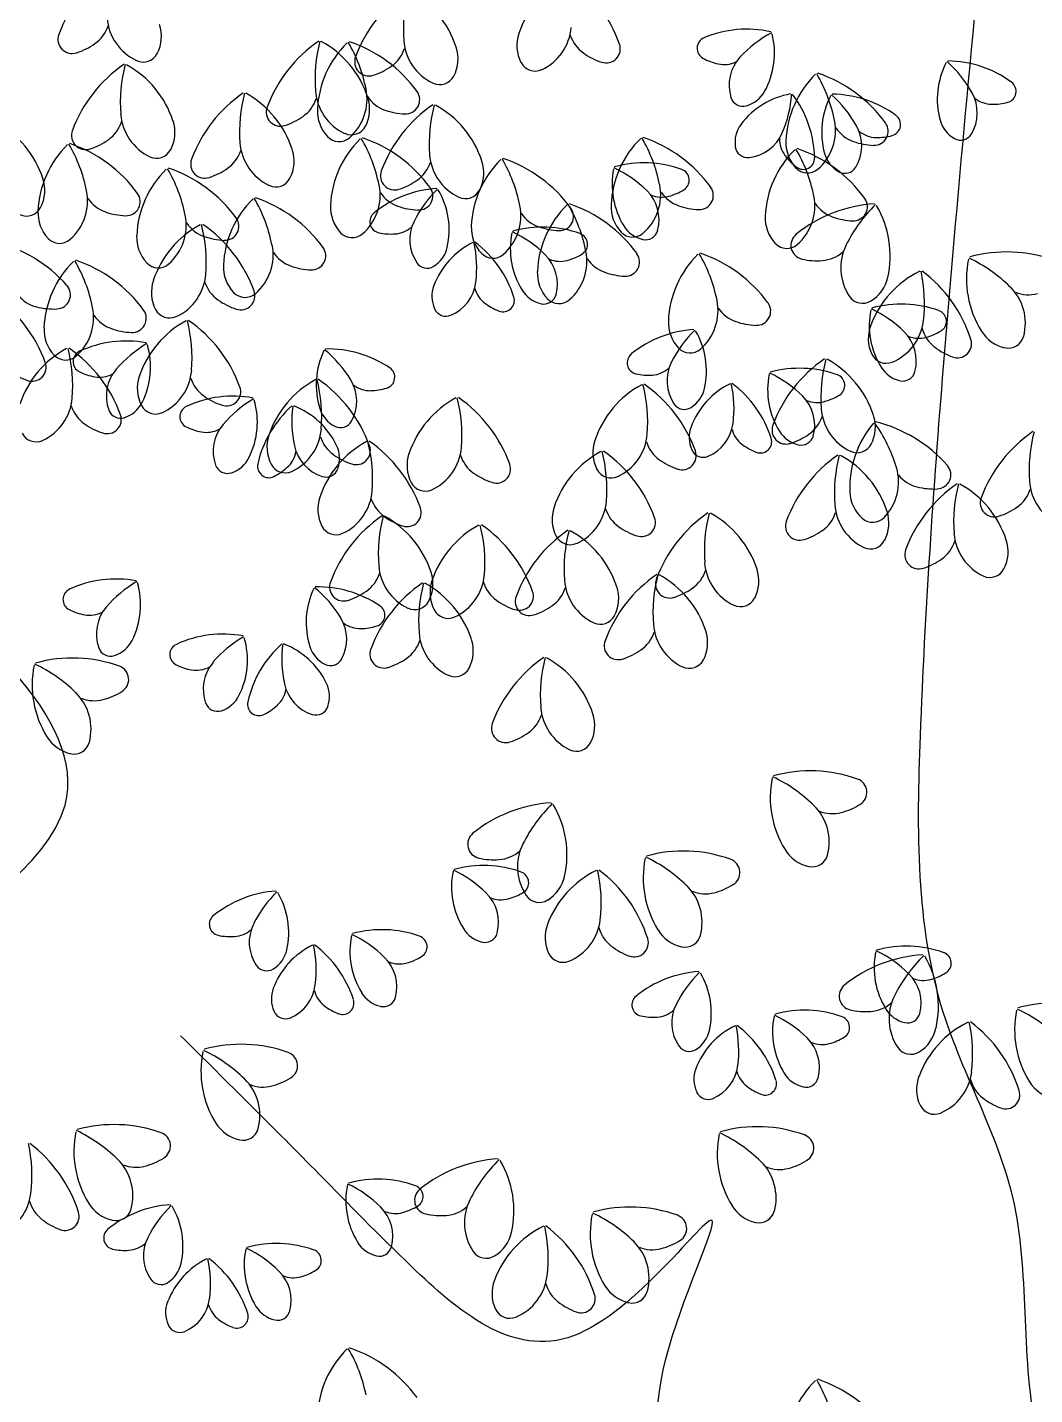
# Model space of a CAD drawing. Header units: millimetres. Extents: x 87938 to 265635, y 330093 to 434310.
# Drawn here: x 132387 to 133239, y 384929 to 386085 of the extents above; entities that cross this region are included whole.
import ezdxf

# ---------------------------------------------------------------- set-up
doc = ezdxf.new("R2010")
doc.units = ezdxf.units.MM

# ---------------------------------------------------------------- blocks, each defined once
blk = doc.blocks.new('A$C375B4AEE')
for centre, radius, start, end in [((4052.8, 4515), 117.2, 124.4099, 159.6857), ((4411.1, 4530), 83.7, 118.3446, 161.4923), ((4306.6, 4507.7), 117.2, 19.925, 55.2007), ((4303.5, 4496), 117.2, 124.4099, 159.6857), ((4360.9, 4560.1), 126.8, 165.1974, 184.3302), ((4199.2, 4519), 83.7, 18.1183, 61.2661), ((4027, 4572.9), 43.4, 184.3302, 244.7087), ((3954, 4551.6), 11.9, 159.6854, 288.6153), ((3956.3, 4572.2), 29.6, 305.0674, 341.9073), ((3997.8, 4554.2), 31.8, 332.7028, 18.1184), ((4361.8, 4546.4), 31.8, 161.4923, 206.9078), ((4332.7, 4565.3), 43.4, 294.902, 355.2806), ((4403.4, 4564.2), 29.6, 197.7035, 234.543), ((4524.3, 4466.4), 93.8, 77.3926, 112.6683), ((4593.2, 4467.7), 101.5, 118.18, 137.3128), ((4480.9, 4539.9), 66.9, 331.1009, 14.2488), ((3939.5, 4596.2), 58.9, 288.1803, 305.0675), ((4228.8, 4453.5), 117.2, 124.4099, 159.6857), ((4286.2, 4517.6), 126.8, 165.1974, 184.3302), ((4245.1, 4488.9), 83.7, 134.4245, 177.5723), ((4124.5, 4476.5), 83.7, 18.1183, 61.2661), ((4078.2, 4484.8), 126.8, 11.3604, 30.4932), ((4150.9, 4438.6), 117.2, 36.0049, 71.2807), ((4207, 4553.2), 29.6, 305.0674, 341.9073), ((4277.7, 4553.8), 43.4, 184.3302, 244.7086), ((4248.5, 4535.1), 31.8, 332.7028, 18.1184), ((4405.6, 4543.6), 11.9, 250.9956, 19.9253), ((4491.9, 4544.1), 9.54, 112.6683, 241.5979), ((4014.2, 4545.7), 13.3, 244.7085, 332.7027), ((4204.8, 4532.6), 11.9, 159.6855, 288.6153), ((4345.4, 4538.1), 13.3, 206.908, 294.902), ((4420.4, 4588.1), 58.9, 234.5431, 251.4304), ((4510, 4576.9), 47.1, 241.163, 258.0502), ((4505.2, 4554), 23.7, 258.0502, 294.8898), ((4544.1, 4513), 34.7, 137.3129, 197.6912), ((4752.3, 4501), 66.9, 152.3232, 195.4709), ((4626.3, 4456.9), 101.5, 29.2591, 48.3919), ((4692.9, 4439.6), 93.8, 53.9036, 89.1793), ((4064.2, 4433.8), 117.2, 124.4099, 159.6857), ((4121.6, 4497.9), 126.8, 165.1974, 184.3302), ((3959.8, 4456.7), 83.7, 18.1183, 61.2661), ((4190.2, 4577.2), 58.9, 288.1803, 305.0675), ((4264.9, 4526.7), 13.3, 244.7086, 332.7027), ((4641.1, 4462.3), 83.7, 134.4245, 177.5723), ((4474.2, 4458.2), 126.8, 11.3604, 30.4932), ((4546.9, 4412), 117.2, 36.0049, 71.2807), ((4160, 4501.2), 43.4, 310.982, 11.3604), ((4742.5, 4507.6), 9.54, 284.9741, 53.9032), ((4165, 4409.6), 117.2, 124.4099, 159.6857), ((4222.4, 4473.7), 126.8, 165.1974, 184.3302), ((4060.6, 4432.6), 83.7, 18.1183, 61.2661), ((4132.3, 4510.7), 29.6, 305.0674, 341.9073), ((4203, 4511.3), 43.4, 184.3302, 244.7086), ((4173.8, 4492.6), 31.8, 332.7028, 18.1184), ((4228.3, 4519.7), 29.6, 213.7834, 250.6231), ((4236, 4500.5), 11.9, 267.0753, 36.0051), ((4521.2, 4505.7), 10.7, 197.6911, 285.6853), ((4572.9, 4439.5), 66.9, 99.8843, 143.0322), ((4517.2, 4519.9), 25.4, 285.6855, 331.101), ((4461.1, 4512.4), 101.5, 336.8202, 355.953), ((4488, 4449), 93.8, 1.4647, 36.7405), ((4654.6, 4473), 66.9, 152.3232, 195.4709), ((4528.6, 4428.8), 101.5, 29.2591, 48.3919), ((4595.2, 4411.5), 93.8, 53.9036, 89.1793), ((4684.5, 4489.5), 34.7, 328.8807, 29.2591), ((4731.9, 4520.4), 23.7, 231.6821, 268.5218), ((4732.5, 4543.8), 47.1, 268.5218, 285.409), ((4038.4, 4491.6), 43.4, 184.3302, 244.7087), ((4130.1, 4490.1), 11.9, 159.6855, 288.6153), ((4115.5, 4534.7), 58.9, 288.1803, 305.0675), ((4193.2, 4491.1), 31.8, 177.5723, 222.9878), ((4325.3, 4399.6), 117.2, 124.4099, 159.6857), ((4238, 4547.4), 58.9, 250.6231, 267.5103), ((4382.7, 4463.7), 126.8, 165.1974, 184.3302), ((4221, 4422.6), 83.7, 18.1183, 61.2661), ((4644.9, 4479.6), 9.54, 284.9741, 53.9032), ((3849.9, 4407.8), 83.7, 18.1183, 61.2661), ((3965.4, 4470.3), 11.9, 159.6854, 288.6153), ((3967.7, 4491), 29.6, 305.0674, 341.9073), ((4009.2, 4472.9), 31.8, 332.7028, 18.1184), ((4190.2, 4484.2), 13.3, 244.7086, 332.7027), ((4539.8, 4464.4), 25.4, 143.0322, 188.4475), ((4556, 4474.6), 43.4, 310.9819, 11.3604), ((4624.3, 4493.2), 29.6, 213.7834, 250.6231), ((4586.8, 4461.4), 34.7, 328.8807, 29.2591), ((4632, 4473.9), 11.9, 267.0755, 36.0051), ((4712.3, 4490), 25.4, 195.4709, 240.8865), ((3842, 4398.7), 126.8, 11.3604, 30.4932), ((3914.6, 4352.5), 117.2, 36.0049, 71.2807), ((3950.9, 4514.9), 58.9, 288.1803, 305.0675), ((4139.2, 4467.4), 43.4, 184.3302, 244.7086), ((4179.7, 4478.5), 13.3, 222.9877, 310.9819), ((4256.1, 4407.6), 83.7, 134.4245, 177.5723), ((4089.2, 4403.5), 126.8, 11.3604, 30.4932), ((4161.9, 4357.3), 117.2, 36.0049, 71.2807), ((4493.3, 4408.1), 83.7, 134.4245, 177.5723), ((4326.4, 4403.9), 126.8, 11.3604, 30.4932), ((4399.1, 4357.7), 117.2, 36.0049, 71.2807), ((4522.5, 4486.2), 34.7, 276.4418, 336.8203), ((4575.8, 4467.4), 23.7, 179.2434, 216.083), ((4589.2, 4464.5), 31.8, 177.5723, 222.9878), ((4634, 4520.8), 58.9, 250.6231, 267.5103), ((4634.2, 4492.3), 23.7, 231.6821, 268.5218), ((4634.8, 4515.7), 47.1, 268.5218, 285.409), ((4705.1, 4477.1), 10.7, 240.8864, 328.8807), ((4008.8, 4402.8), 83.7, 134.4245, 177.5723), ((4025.5, 4464.4), 13.3, 244.7085, 332.7027), ((4068.5, 4466.8), 29.6, 305.0674, 341.9073), ((4110, 4448.7), 31.8, 332.7028, 18.1184), ((4299.5, 4457.4), 43.4, 184.3302, 244.7086), ((4525.2, 4462.3), 10.7, 188.4475, 276.4419), ((4623.6, 4398.5), 83.7, 134.4245, 177.5723), ((4594.8, 4481.2), 47.1, 216.0828, 232.9701), ((4456.7, 4394.4), 126.8, 11.3604, 30.4932), ((4572.2, 4451.2), 9.54, 232.5351, 1.4645), ((4529.4, 4348.2), 117.2, 36.0049, 71.2807), ((4614.6, 4461.9), 25.4, 195.4709, 240.8865), ((4092.3, 4382.1), 83.7, 134.4245, 177.5723), ((3925.4, 4377.9), 126.8, 11.3604, 30.4932), ((3998, 4331.7), 117.2, 36.0049, 71.2807), ((4066.2, 4446.1), 11.9, 159.6855, 288.6153), ((4051.7, 4490.8), 58.9, 288.1803, 305.0675), ((4226.6, 4436.2), 11.9, 159.6855, 288.6153), ((4228.8, 4456.8), 29.6, 305.0674, 341.9073), ((4375.1, 4390.2), 83.7, 134.4245, 177.5723), ((4270.3, 4438.7), 31.8, 332.7028, 18.1184), ((4208.3, 4386.1), 126.8, 11.3604, 30.4932), ((4280.9, 4339.9), 117.2, 36.0049, 71.2807), ((4477.4, 4429), 66.9, 168.5702, 211.718), ((4368.7, 4351.3), 101.5, 45.5061, 64.6389), ((4437.6, 4353.4), 93.8, 70.1507, 105.4264), ((4466.2, 4432.6), 9.54, 301.2212, 70.151), ((4575.7, 4452), 13.3, 222.9877, 310.982), ((4607.4, 4449), 10.7, 240.8864, 328.8807), ((3899.2, 4424), 31.8, 332.7028, 18.1184), ((4126.4, 4440.2), 13.3, 244.7086, 332.7027), ((4171.1, 4419.9), 43.4, 310.982, 11.3604), ((4212, 4480.8), 58.9, 288.1803, 305.0675), ((4408.2, 4420.4), 43.4, 310.9819, 11.3604), ((3923.8, 4415.1), 43.4, 310.9819, 11.3604), ((3992, 4433.6), 29.6, 213.7834, 250.6231), ((3999.8, 4414.4), 11.9, 267.0754, 36.005), ((4165.6, 4357), 83.7, 134.4245, 177.5723), ((3998.7, 4352.9), 126.8, 11.3604, 30.4932), ((4071.4, 4306.7), 117.2, 36.0049, 71.2807), ((4268.2, 4331.9), 93.8, 93.6396, 128.9153), ((4239.3, 4438.4), 29.6, 213.7834, 250.6231), ((4334, 4352.5), 101.5, 134.4271, 153.5599), ((4247.1, 4419.2), 11.9, 267.0753, 36.0051), ((4205.9, 4390.4), 66.9, 347.348, 30.4958), ((4286.7, 4430.3), 13.3, 244.7086, 332.7027), ((4415.5, 4399), 34.7, 345.1275, 45.5061), ((4452.4, 4441.9), 23.7, 247.9292, 284.7688), ((4476.5, 4438.9), 29.6, 213.7834, 250.6231), ((4446.4, 4464.5), 47.1, 284.7688, 301.656), ((4484.2, 4419.6), 11.9, 267.0755, 36.0051), ((4538.5, 4410.8), 43.4, 310.9819, 11.3604), ((4614.5, 4410.1), 11.9, 267.0755, 36.0051), ((3915.6, 4415.5), 13.3, 244.7085, 332.7027), ((3957, 4405), 31.8, 177.5723, 222.9877), ((4001.7, 4461.3), 58.9, 250.6231, 267.5103), ((4204.3, 4409.8), 31.8, 177.5723, 222.9878), ((4215.3, 4397.4), 9.54, 128.9152, 257.845), ((4249, 4466.1), 58.9, 250.6231, 267.5103), ((4290.1, 4402.5), 43.4, 310.982, 11.3604), ((4431, 4351.8), 83.7, 134.4245, 177.5723), ((4366.1, 4401.8), 11.9, 267.0755, 36.0051), ((4264.1, 4347.6), 126.8, 11.3604, 30.4932), ((4336.8, 4301.5), 117.2, 36.0049, 71.2807), ((4441.4, 4410.3), 31.8, 177.5723, 222.9878), ((4486.2, 4466.5), 58.9, 250.6231, 267.5103), ((4639.8, 4295.6), 117.2, 93.6396, 128.9153), ((4606.8, 4429.3), 29.6, 213.7834, 250.6231), ((4721.9, 4321.3), 126.8, 134.4271, 153.5598), ((4561.9, 4368.7), 83.7, 347.348, 30.4957), ((4102.1, 4321.2), 83.7, 118.3446, 161.4923), ((4007.2, 4394.4), 43.4, 310.9819, 11.3604), ((4075.4, 4412.9), 29.6, 213.7834, 250.6231), ((3940.7, 4363.4), 126.8, 355.2805, 14.4133), ((3997.7, 4298.9), 117.2, 19.925, 55.2007), ((4083.2, 4393.6), 11.9, 267.0753, 36.0051), ((4274.2, 4382.2), 34.7, 153.5599, 213.9383), ((4323.3, 4392.4), 31.8, 177.5723, 222.9878), ((4358.3, 4421), 29.6, 213.7834, 250.6231), ((4442.1, 4407.2), 25.4, 211.7181, 257.1334), ((4571.7, 4400.7), 31.8, 177.5723, 222.9878), ((4616.5, 4457), 58.9, 250.6231, 267.5103), ((3943.5, 4392.4), 13.3, 222.9876, 310.9819), ((4040.4, 4384.3), 31.8, 177.5723, 222.9877), ((4085.2, 4440.5), 58.9, 250.6231, 267.5103), ((4190.8, 4397.2), 13.3, 222.9877, 310.9819), ((4223.6, 4434.1), 47.1, 257.41, 274.2972), ((4225.3, 4410.7), 23.7, 274.2972, 311.137), ((4391.4, 4374.7), 66.9, 168.5702, 211.718), ((4282.8, 4297.1), 101.5, 45.5061, 64.6389), ((4351.7, 4299.1), 93.8, 70.1506, 105.4264), ((4368.1, 4448.7), 58.9, 250.6231, 267.5103), ((4380.3, 4378.3), 9.54, 301.2212, 70.151), ((4427.9, 4397.7), 13.3, 222.9877, 310.982), ((4438.8, 4392.8), 10.7, 257.1335, 345.1276), ((4573.6, 4377.5), 11.9, 128.9153, 257.8448), ((3861.4, 4266.4), 117.2, 41.0962, 76.3719), ((4080.6, 4369.3), 43.4, 310.982, 11.3604), ((4148.8, 4387.9), 29.6, 213.7834, 250.6231), ((4156.6, 4368.6), 11.9, 267.0753, 36.0051), ((4322.4, 4319.7), 66.9, 116.1313, 159.2791), ((4246.4, 4381.3), 25.4, 301.9326, 347.3479), ((4194.6, 4358.5), 101.5, 353.0673, 12.2001), ((4238.2, 4305.1), 93.8, 17.7118, 52.9875), ((4309.8, 4379.8), 13.3, 222.9877, 310.9819), ((4360.5, 4410.2), 47.1, 284.7688, 301.656), ((4345.9, 4364.1), 43.4, 310.9819, 11.3604), ((4421.9, 4363.3), 11.9, 267.0755, 36.0051), ((4374.9, 4306), 126.8, 11.3604, 30.4932), ((4447.5, 4259.8), 117.2, 36.0049, 71.2807), ((4558.3, 4388.1), 13.3, 222.9877, 310.982), ((4586.1, 4394.1), 29.6, 274.2973, 311.1369), ((4647.2, 4358.5), 43.4, 153.5597, 213.9382), ((4744, 4254.6), 117.2, 70.1507, 105.4264), ((4013.9, 4304.1), 83.7, 134.4245, 177.5723), ((3847.1, 4300), 126.8, 11.3604, 30.4932), ((3919.7, 4253.8), 117.2, 36.0049, 71.2807), ((4026.9, 4371.7), 13.3, 222.9876, 310.9819), ((4113.8, 4359.2), 31.8, 177.5723, 222.9878), ((4158.5, 4415.5), 58.9, 250.6231, 267.5103), ((4254.2, 4368.8), 10.7, 213.9386, 301.9326), ((4329.6, 4344.7), 34.7, 345.1275, 45.5061), ((4366.5, 4387.6), 23.7, 247.9291, 284.7688), ((4414.2, 4382.6), 29.6, 213.7834, 250.6231), ((4541.7, 4310.1), 83.7, 134.4245, 177.5723), ((4583.9, 4423.3), 58.9, 257.41, 274.2972), ((4793.8, 4349.1), 83.7, 168.5702, 211.718), ((4658, 4252), 126.8, 45.5061, 64.639), ((4052.9, 4337.6), 31.8, 161.4923, 206.9078), ((4023.8, 4356.5), 43.4, 294.902, 355.2805), ((4379.1, 4354), 31.8, 177.5723, 222.9878), ((4423.9, 4410.2), 58.9, 250.6231, 267.5103), ((4707.5, 4280.4), 83.7, 116.1313, 159.2791), ((4612.5, 4357.4), 31.8, 301.9325, 347.348), ((4547.8, 4328.8), 126.8, 353.0673, 12.2001), ((4602.2, 4262.1), 117.2, 17.7118, 52.9875), ((3931.3, 4354.1), 29.6, 218.8747, 255.7144), ((3940.8, 4335.6), 11.9, 272.1666, 41.0963), ((4094.5, 4355.4), 29.6, 197.7034, 234.5432), ((4100.3, 4346.7), 13.3, 222.9877, 310.9819), ((4096.7, 4334.8), 11.9, 250.9954, 19.9249), ((4283.6, 4334.4), 25.4, 159.2791, 204.6945), ((4260.9, 4350.4), 34.7, 292.6889, 353.0673), ((4317.4, 4347.3), 23.7, 195.4901, 232.33), ((4356.1, 4352.9), 25.4, 211.7181, 257.1334), ((4352.8, 4338.5), 10.7, 257.1333, 345.1275), ((4716.5, 4311.6), 43.4, 345.1278, 45.5062), ((4762.6, 4365.2), 29.6, 247.9291, 284.7688), ((3821.2, 4238.5), 117.2, 19.925, 55.2007), ((3938.5, 4382.5), 58.9, 255.7143, 272.6015), ((3928.9, 4316.4), 43.4, 310.9819, 11.3604), ((4111.5, 4379.3), 58.9, 234.5431, 251.4304), ((4331.7, 4365.9), 47.1, 232.3299, 249.2172), ((4318.4, 4330.8), 9.54, 248.7823, 17.7116), ((4365.6, 4341.4), 13.3, 222.9877, 310.982), ((4456.7, 4322.4), 43.4, 310.9819, 11.3604), ((4524.9, 4340.9), 29.6, 213.7834, 250.6231), ((4532.7, 4321.7), 11.9, 267.0755, 36.0051), ((4622.3, 4341.7), 13.3, 213.9383, 301.9327), ((4655, 4234), 93.8, 70.1507, 105.4264), ((3997.1, 4334.9), 29.6, 213.7834, 250.6231), ((4004.9, 4315.7), 11.9, 267.0754, 36.005), ((4090.2, 4240), 83.7, 118.3446, 161.4923), ((4036.5, 4329.3), 13.3, 206.9077, 294.902), ((3928.7, 4282.2), 126.8, 355.2805, 14.4133), ((3985.7, 4217.7), 117.2, 19.925, 55.2007), ((4270.2, 4328.2), 10.7, 204.6948, 292.6889), ((4489.9, 4312.3), 31.8, 177.5723, 222.9878), ((4534.6, 4368.6), 58.9, 250.6231, 267.5103), ((4694.8, 4309.7), 66.9, 168.5702, 211.718), ((4586.2, 4232), 101.5, 45.5062, 64.6389), ((4630.6, 4318.7), 43.4, 292.6888, 353.0673), ((4683.6, 4313.2), 9.54, 301.2212, 70.1508), ((3962.1, 4306.3), 31.8, 177.5723, 222.9877), ((4006.8, 4362.6), 58.9, 250.6231, 267.5103), ((4485.7, 4212.6), 93.8, 93.6396, 128.9154), ((4551.4, 4233.1), 101.5, 134.427, 153.5598), ((4423.4, 4271.1), 66.9, 347.348, 30.4958), ((4658.9, 4298.7), 31.8, 159.2792, 204.6947), ((4633, 4279.6), 34.7, 345.1277, 45.5062), ((4701.2, 4314.9), 29.6, 195.4901, 232.33), ((4663.9, 4345.2), 47.1, 284.7688, 301.656), ((4749.6, 4321.8), 31.8, 211.718, 257.1334), ((3989.2, 4216.5), 83.7, 118.3446, 161.4923), ((3827.8, 4258.7), 126.8, 355.2805, 14.4133), ((3884.8, 4194.2), 117.2, 19.925, 55.2007), ((3999.7, 4202.7), 93.8, 79.5426, 114.8184), ((4068.5, 4206.7), 101.5, 120.3301, 139.4629), ((3953.5, 4274.6), 66.9, 333.251, 16.3988), ((4170.3, 4196), 93.8, 56.0537, 91.3294), ((4476.4, 4299.7), 13.3, 222.9877, 310.982), ((4669.8, 4322.5), 23.7, 247.9292, 284.7688), ((4719.1, 4338.1), 58.9, 232.33, 249.2171), ((4702.5, 4294.2), 11.9, 248.7822, 17.712), ((4745.5, 4303.9), 13.3, 257.1334, 345.1277), ((3920.2, 4274.4), 11.9, 250.9953, 19.9249), ((3948.6, 4293.7), 13.3, 222.9876, 310.9819), ((3964.4, 4279.2), 9.54, 114.8185, 243.7481), ((4227.3, 4259.7), 66.9, 154.4733, 197.621), ((4103, 4210.8), 101.5, 31.4091, 50.542), ((4432.8, 4278.1), 9.54, 128.9153, 257.8448), ((4491.6, 4262.9), 34.7, 153.5598, 213.9383), ((4656.3, 4184.7), 117.2, 124.4099, 159.6857), ((4713.8, 4248.8), 126.8, 165.1974, 184.3302), ((4552, 4207.7), 83.7, 18.1183, 61.2661), ((4642.2, 4291), 13.3, 204.6945, 292.689), ((3935.1, 4319), 58.9, 234.5431, 251.4304), ((3981.3, 4312.7), 47.1, 243.313, 260.2002), ((3977.3, 4289.6), 23.7, 260.2002, 297.04), ((4017.7, 4250), 34.7, 139.4629, 199.8413), ((4041, 4256.4), 31.8, 161.4923, 206.9078), ((4011.9, 4275.3), 43.4, 294.902, 355.2805), ((4217.3, 4265.9), 9.54, 287.1242, 56.0538), ((4441, 4314.7), 47.1, 257.41, 274.2972), ((4442.8, 4291.4), 23.7, 274.2972, 311.1369), ((4608.9, 4255.4), 66.9, 168.5702, 211.718), ((4500.3, 4177.7), 101.5, 45.5062, 64.6389), ((4569.1, 4179.7), 93.8, 70.1507, 105.4264), ((4597.7, 4259), 9.54, 301.2212, 70.1508), ((4659.5, 4287.8), 25.4, 211.718, 257.1334), ((4656.2, 4273.4), 10.7, 257.1336, 345.1276), ((4082.6, 4274.2), 29.6, 197.7034, 234.5432), ((4084.7, 4253.6), 11.9, 250.9954, 19.9249), ((4199.8, 4190.3), 83.7, 118.3446, 161.4923), ((4038.3, 4232.5), 126.8, 355.2805, 14.4133), ((4095.3, 4168), 117.2, 19.925, 55.2007), ((4160, 4245.6), 34.7, 331.0306, 31.4092), ((4206.2, 4278.2), 23.7, 233.8321, 270.6718), ((4205.9, 4301.7), 47.1, 270.6718, 287.559), ((4475.3, 4185.9), 83.7, 118.3446, 161.4923), ((4313.8, 4228.2), 126.8, 355.2805, 14.4133), ((4370.8, 4163.7), 117.2, 19.925, 55.2007), ((4539.9, 4200.4), 66.9, 116.1314, 159.2792), ((4463.9, 4262), 25.4, 301.9326, 347.3479), ((4412.1, 4239.1), 101.5, 353.0673, 12.2001), ((4455.6, 4185.8), 93.8, 17.7117, 52.9875), ((3910.9, 4251.8), 43.4, 294.902, 355.2805), ((3990.6, 4255.9), 25.4, 287.8356, 333.251), ((4090, 4156.1), 93.8, 79.5426, 114.8184), ((4099.6, 4298.1), 58.9, 234.5431, 251.4304), ((4158.8, 4160), 101.5, 120.3301, 139.4629), ((4043.8, 4228), 66.9, 333.251, 16.3988), ((4318.2, 4174.7), 83.7, 118.3446, 161.4923), ((4156.8, 4217), 126.8, 355.2805, 14.4133), ((4213.8, 4152.5), 117.2, 19.925, 55.2007), ((4471.7, 4249.4), 10.7, 213.9381, 301.9324), ((4547.1, 4225.3), 34.7, 345.1277, 45.5062), ((4583.9, 4268.2), 23.7, 247.9292, 284.7688), ((4577.9, 4290.9), 47.1, 284.7688, 301.656), ((3981.6, 4250.7), 29.6, 197.7034, 234.5432), ((3983.8, 4230.1), 11.9, 250.9953, 19.9249), ((3995.1, 4241.9), 10.7, 199.8417, 287.8357), ((4024.6, 4248.1), 13.3, 206.9077, 294.902), ((4054.7, 4232.5), 9.54, 114.8185, 243.7481), ((4202.5, 4171.9), 93.8, 131.9815, 167.2573), ((4241.3, 4228.8), 101.5, 172.7689, 191.9017), ((4117.4, 4179.2), 66.9, 25.6899, 68.8377), ((4187.7, 4247.1), 25.4, 197.6209, 243.0365), ((4559.9, 4241.9), 29.6, 305.0675, 341.9073), ((4630.6, 4242.5), 43.4, 184.3302, 244.7087), ((4601.3, 4223.8), 31.8, 332.7028, 18.1184), ((3998.6, 4274.6), 58.9, 234.5431, 251.4304), ((4071.6, 4266.1), 47.1, 243.313, 260.2002), ((4067.6, 4243), 23.7, 260.2002, 297.0399), ((4108, 4203.4), 34.7, 139.4629, 199.8413), ((4121.5, 4225.7), 43.4, 294.902, 355.2805), ((4181, 4234), 10.7, 243.0367, 331.031), ((4501, 4215.1), 25.4, 159.2791, 204.6945), ((4478.3, 4231.1), 34.7, 292.6888, 353.0673), ((4534.8, 4228), 23.7, 195.4903, 232.3299), ((4557.6, 4221.3), 11.9, 159.6855, 288.6152), ((4573.6, 4233.6), 25.4, 211.718, 257.1334), ((4695.1, 4172.7), 83.7, 139.5158, 182.6636), ((4529.2, 4153.8), 126.8, 16.4517, 35.5845), ((4605.7, 4114.2), 117.2, 41.0962, 76.3719), ((4832.4, 4123.2), 117.2, 124.4099, 159.6857), ((3923.6, 4224.6), 13.3, 206.9077, 294.9021), ((4150.6, 4206.8), 31.8, 161.4923, 206.9078), ((4242.8, 4137.9), 83.7, 118.3446, 161.4923), ((4192.2, 4224.6), 29.6, 197.7034, 234.5432), ((4081.3, 4180.1), 126.8, 355.2805, 14.4133), ((4138.3, 4115.6), 117.2, 19.925, 55.2007), ((4426.1, 4202.4), 31.8, 161.4923, 206.9078), ((4397, 4221.3), 43.4, 294.902, 355.2805), ((4467.7, 4220.2), 29.6, 197.7034, 234.5431), ((4549.1, 4246.6), 47.1, 232.33, 249.2172), ((4535.9, 4211.4), 9.54, 248.7821, 17.7116), ((4543, 4265.9), 58.9, 288.1803, 305.0675), ((4570.3, 4219.2), 10.7, 257.1336, 345.1276), ((4617.7, 4215.4), 13.3, 244.7086, 332.7027), ((4889.8, 4187.3), 126.8, 165.1974, 184.3302), ((4080.9, 4209.3), 25.4, 287.8356, 333.251), ((4120, 4207.1), 23.7, 312.6391, 349.4787), ((4176, 4215.1), 34.7, 191.9017, 252.2802), ((4209.2, 4248.4), 58.9, 234.5431, 251.4304), ((4154.8, 4197.2), 25.4, 340.2744, 25.6898), ((4194.3, 4203.9), 11.9, 250.9954, 19.9249), ((4269, 4191.2), 31.8, 161.4923, 206.9078), ((4239.9, 4210.1), 43.4, 294.902, 355.2805), ((4310.6, 4209), 29.6, 197.7034, 234.5432), ((4440.8, 4129.4), 83.7, 118.3446, 161.4923), ((4279.3, 4171.7), 126.8, 355.2805, 14.4133), ((4336.3, 4107.2), 117.2, 19.925, 55.2007), ((4469.8, 4199.6), 11.9, 250.9954, 19.925), ((4487.6, 4208.9), 10.7, 204.6944, 292.6889), ((4667.7, 4103.4), 117.2, 124.4099, 159.6857), ((4725.2, 4167.6), 126.8, 165.1974, 184.3302), ((4563.4, 4126.4), 83.7, 18.1183, 61.2661), ((4085.4, 4195.3), 10.7, 199.8416, 287.8356), ((4120.4, 4190.5), 9.54, 167.2572, 296.1871), ((4134.1, 4198.4), 13.3, 206.9077, 294.902), ((4104.1, 4224.4), 47.1, 295.7519, 312.6391), ((4168.7, 4192.2), 10.7, 252.2802, 340.2741), ((4312.8, 4188.3), 11.9, 250.9954, 19.9249), ((4409.6, 4194.1), 13.3, 206.9076, 294.9022), ((4484.7, 4244.1), 58.9, 234.5431, 251.4304), ((4609.3, 4177.4), 43.4, 316.0732, 16.4517), ((4685, 4183.5), 11.9, 272.1665, 41.0962), ((4252.6, 4182.9), 13.3, 206.9077, 294.902), ((4327.6, 4232.9), 58.9, 234.5431, 251.4304), ((4675.6, 4201.9), 29.6, 218.8746, 255.7143), ((4768.5, 4079.2), 117.2, 124.4099, 159.6857), ((4826, 4143.4), 126.8, 165.1974, 184.3302), ((4664.2, 4102.2), 83.7, 18.1183, 61.2661), ((4806.6, 4181), 43.4, 184.3302, 244.7087), ((4193.6, 4154.4), 31.8, 161.4923, 206.9078), ((4164.5, 4173.3), 43.4, 294.902, 355.2805), ((4235.2, 4172.2), 29.6, 197.7034, 234.5432), ((4643.2, 4170.3), 31.8, 182.6635, 228.079), ((4682.8, 4230.3), 58.9, 255.7144, 272.6015), ((4733.6, 4159.7), 11.9, 159.6855, 288.6152), ((4735.9, 4180.4), 29.6, 305.0675, 341.9073), ((4237.3, 4151.5), 11.9, 250.9954, 19.9249), ((4391.6, 4145.9), 31.8, 161.4923, 206.9078), ((4362.5, 4164.8), 43.4, 294.902, 355.2805), ((4433.2, 4163.7), 29.6, 197.7034, 234.5431), ((4557.8, 4054.5), 117.2, 124.4099, 159.6857), ((4615.3, 4118.6), 126.8, 165.1974, 184.3302), ((4453.5, 4077.5), 83.7, 18.1183, 61.2661), ((4571.3, 4160.6), 29.6, 305.0675, 341.9073), ((4642, 4161.3), 43.4, 184.3302, 244.7087), ((4612.7, 4142.6), 31.8, 332.7028, 18.1184), ((4719.1, 4204.4), 58.9, 288.1803, 305.0675), ((4177.1, 4146), 13.3, 206.9077, 294.902), ((4282.3, 4052), 117.2, 124.4099, 159.6857), ((4339.7, 4116.2), 126.8, 165.1974, 184.3302), ((4252.2, 4196), 58.9, 234.5431, 251.4304), ((4178, 4075), 83.7, 18.1183, 61.2661), ((4337.6, 4067.2), 83.7, 118.3446, 161.4924), ((4176.2, 4109.4), 126.8, 355.2805, 14.4133), ((4233.2, 4044.9), 117.2, 19.925, 55.2007), ((4450.2, 4187.6), 58.9, 234.5431, 251.4304), ((4435.3, 4143.1), 11.9, 250.9954, 19.925), ((4569, 4140), 11.9, 159.6855, 288.6152), ((4630.9, 4156.6), 13.3, 228.0789, 316.0734), ((4439.3, 4039.8), 117.2, 124.4099, 159.6857), ((4375.1, 4137.6), 13.3, 206.9076, 294.9022), ((4496.7, 4103.9), 126.8, 165.1974, 184.3302), ((4334.9, 4062.7), 83.7, 18.1183, 61.2661), ((4554.4, 4184.6), 58.9, 288.1803, 305.0675), ((4629.1, 4134.1), 13.3, 244.7086, 332.7027), ((4742.8, 4137.1), 43.4, 184.3302, 244.7087), ((4713.5, 4118.4), 31.8, 332.7028, 18.1184), ((4669.8, 4115.8), 11.9, 159.6855, 288.6152), ((4672.1, 4136.4), 29.6, 305.0675, 341.9073), ((4256.5, 4109.9), 43.4, 184.3302, 244.7086), ((4532, 4112.3), 43.4, 184.3302, 244.7087), ((4655.2, 4160.4), 58.9, 288.1803, 305.0675), ((3991.2, 4001.5), 93.8, 79.5426, 114.8184), ((4060, 4005.5), 101.5, 120.3301, 139.4629), ((4183.6, 4088.6), 11.9, 159.6855, 288.6153), ((4185.8, 4109.2), 29.6, 305.0674, 341.9073), ((4227.3, 4091.2), 31.8, 332.7028, 18.1184), ((4288.4, 4083.7), 31.8, 161.4924, 206.9078), ((4259.3, 4102.6), 43.4, 294.902, 355.2805), ((4413.5, 4097.6), 43.4, 184.3302, 244.7087), ((4514.5, 4002.4), 117.2, 124.4099, 159.6857), ((4571.9, 4066.5), 126.8, 165.1974, 184.3302), ((4459.1, 4091.1), 11.9, 159.6855, 288.6152), ((4410.2, 4025.4), 83.7, 18.1183, 61.2661), ((4461.4, 4111.7), 29.6, 305.0675, 341.9073), ((4502.8, 4093.6), 31.8, 332.7028, 18.1184), ((4729.9, 4109.9), 13.3, 244.7086, 332.7027), ((3955.9, 4078), 9.54, 114.8185, 243.7481), ((3945.1, 4073.5), 66.9, 333.251, 16.3988), ((4218.8, 4058.5), 66.9, 154.4733, 197.621), ((4094.6, 4009.6), 101.5, 31.4091, 50.542), ((4161.8, 3994.8), 93.8, 56.0537, 91.3294), ((4169, 4133.2), 58.9, 288.1803, 305.0675), ((4316.4, 3995.3), 117.2, 124.4099, 159.6857), ((4373.8, 4059.4), 126.8, 165.1974, 184.3302), ((4212.1, 4018.3), 83.7, 18.1183, 61.2661), ((4330, 4101.5), 29.6, 197.7034, 234.5431), ((4332.2, 4080.8), 11.9, 250.9954, 19.9249), ((4342.8, 4097), 29.6, 305.0674, 341.9073), ((4384.3, 4078.9), 31.8, 332.7028, 18.1184), ((4444.5, 4135.7), 58.9, 288.1803, 305.0675), ((4009.3, 4048.9), 34.7, 139.4629, 199.8413), ((4208.9, 4064.7), 9.54, 287.1242, 56.0538), ((4243.7, 4082.7), 13.3, 244.7086, 332.7027), ((4347, 4125.3), 58.9, 234.5431, 251.4303), ((4340.5, 4076.3), 11.9, 159.6855, 288.6153), ((4326, 4120.9), 58.9, 288.1803, 305.0675), ((4519.2, 4085.2), 13.3, 244.7086, 332.7027), ((3972.8, 4111.5), 47.1, 243.313, 260.2002), ((3968.8, 4088.4), 23.7, 260.2002, 297.04), ((4151.5, 4044.4), 34.7, 331.0306, 31.4092), ((4272, 4075.3), 13.3, 206.9079, 294.9019), ((4400.7, 4070.4), 13.3, 244.7086, 332.7027), ((4081.6, 3954.9), 93.8, 79.5426, 114.8184), ((4150.3, 3958.9), 101.5, 120.3301, 139.4629), ((4197.7, 4077.1), 23.7, 233.8321, 270.6718), ((4197.5, 4100.5), 47.1, 270.6718, 287.559), ((4290.6, 4053.1), 43.4, 184.3302, 244.7086), ((4418, 4059.6), 29.6, 305.0675, 341.9073), ((4488.7, 4060.2), 43.4, 184.3302, 244.7087), ((4459.5, 4041.5), 31.8, 332.7028, 18.1184), ((3986.7, 4040.7), 10.7, 199.8417, 287.8357), ((3982.1, 4054.8), 25.4, 287.8356, 333.251), ((4046.2, 4031.4), 9.54, 114.8185, 243.7481), ((4035.4, 4026.8), 66.9, 333.251, 16.3988), ((4194.1, 3970.8), 93.8, 131.9815, 167.2573), ((4232.9, 4027.7), 101.5, 172.7689, 191.9017), ((4108.9, 3978), 66.9, 25.6899, 68.8377), ((4179.3, 4045.9), 25.4, 197.6209, 243.0365), ((4217.6, 4031.9), 11.9, 159.6855, 288.6153), ((4219.9, 4052.5), 29.6, 305.0674, 341.9073), ((4261.4, 4034.4), 31.8, 332.7028, 18.1184), ((4415.7, 4039), 11.9, 159.6855, 288.6152), ((4401.2, 4083.6), 58.9, 288.1803, 305.0675), ((3868.2, 3908.8), 126.8, 45.5061, 64.6389), ((3954.3, 3911.3), 117.2, 70.1506, 105.4264), ((4099.6, 4002.2), 34.7, 139.4629, 199.8413), ((4172.6, 4032.8), 10.7, 243.0367, 331.031), ((4203.1, 4076.5), 58.9, 288.1803, 305.0675), ((4419.1, 3932.3), 117.2, 124.4099, 159.6857), ((4476.6, 3996.5), 126.8, 165.1974, 184.3302), ((4314.8, 3955.3), 83.7, 18.1183, 61.2661), ((4475.9, 4033.1), 13.3, 244.7086, 332.7027), ((4004, 4005.9), 83.7, 168.5702, 211.718), ((3990, 4010.4), 11.9, 301.2209, 70.1507), ((4063.1, 4064.9), 47.1, 243.313, 260.2002), ((4059.1, 4041.8), 23.7, 260.2002, 297.0399), ((4277.8, 4026), 13.3, 244.7086, 332.7027), ((3965.3, 4050.3), 58.9, 284.7688, 301.656), ((4111.5, 4006), 23.7, 312.6391, 349.4787), ((4167.5, 4013.9), 34.7, 191.9017, 252.2802), ((4146.3, 3996), 25.4, 340.2744, 25.6898), ((3926.7, 3968.3), 43.4, 345.1278, 45.5062), ((3972.8, 4022), 29.6, 247.9291, 284.7688), ((4077, 3994.1), 10.7, 199.8416, 287.8356), ((4072.4, 4008.1), 25.4, 287.8356, 333.251), ((4111.9, 3989.3), 9.54, 167.2572, 296.1871), ((4095.7, 4023.2), 47.1, 295.7519, 312.6391), ((4160.2, 3991), 10.7, 252.2802, 340.2741), ((4322.7, 3989.5), 29.6, 305.0674, 341.9073), ((4393.4, 3990.2), 43.4, 184.3302, 244.7087), ((4364.1, 3971.5), 31.8, 332.7028, 18.1184), ((4320.4, 3968.9), 11.9, 159.6855, 288.6153), ((3959.9, 3978.6), 31.8, 211.718, 257.1335), ((3955.7, 3960.6), 13.3, 257.1335, 345.1277), ((4305.8, 4013.5), 58.9, 288.1803, 305.0675), ((4380.5, 3963), 13.3, 244.7086, 332.7027), ((4578.2, 3815.9), 117.2, 70.1507, 105.4264), ((4627.9, 3910.5), 83.7, 168.5702, 211.718), ((4492.2, 3813.4), 126.8, 45.5061, 64.639), ((4614, 3915), 11.9, 301.2209, 70.1507), ((4366.5, 3789.1), 117.2, 93.6396, 128.9153), ((4448.7, 3814.8), 126.8, 134.4271, 153.5598), ((4288.7, 3862.2), 83.7, 347.348, 30.4958), ((4550.7, 3872.9), 43.4, 345.1278, 45.5062), ((4596.7, 3926.5), 29.6, 247.9291, 284.7688), ((4589.3, 3954.9), 58.9, 284.7688, 301.656), ((4300.4, 3871), 11.9, 128.9154, 257.845), ((4312.9, 3887.6), 29.6, 274.2972, 311.137), ((4374, 3852), 43.4, 153.5598, 213.9382), ((4470.8, 3748.1), 117.2, 70.1507, 105.4264), ((4583.8, 3883.2), 31.8, 211.718, 257.1334), ((4579.7, 3865.2), 13.3, 257.1334, 345.1277), ((4301.9, 3759.3), 93.8, 70.1506, 105.4264), ((4310.7, 3916.8), 58.9, 257.41, 274.2972), ((4520.5, 3842.6), 83.7, 168.5702, 211.718), ((4384.8, 3745.5), 126.8, 45.5061, 64.639), ((4506.6, 3847.1), 11.9, 301.2209, 70.1507), ((4341.7, 3834.9), 66.9, 168.5702, 211.718), ((4233.1, 3757.3), 101.5, 45.5061, 64.6389), ((4330.5, 3838.5), 9.54, 301.221, 70.1508), ((4434.2, 3773.8), 83.7, 116.1313, 159.2791), ((4339.3, 3850.8), 31.8, 301.9325, 347.348), ((4274.5, 3822.3), 126.8, 353.0673, 12.2001), ((4329, 3755.6), 117.2, 17.7118, 52.9875), ((4132.6, 3737.8), 93.8, 93.6396, 128.9153), ((4198.3, 3758.4), 101.5, 134.4271, 153.5599), ((4070.3, 3796.3), 66.9, 347.348, 30.4958), ((4279.9, 3804.9), 34.7, 345.1276, 45.5061), ((4310.7, 3870.4), 47.1, 284.7688, 301.656), ((4349, 3835.2), 13.3, 213.9383, 301.9325), ((4443.2, 3805.1), 43.4, 345.1278, 45.5062), ((4489.3, 3858.7), 29.6, 247.9291, 284.7688), ((4481.8, 3887), 58.9, 284.7688, 301.656), ((4316.7, 3847.8), 23.7, 247.9291, 284.7688), ((4079.6, 3803.4), 9.54, 128.9152, 257.845), ((4357.4, 3812.2), 43.4, 292.6888, 353.0673), ((4087.9, 3840), 47.1, 257.41, 274.2972), ((4089.7, 3816.6), 23.7, 274.2972, 311.137), ((4138.5, 3788.1), 34.7, 153.5599, 213.9383), ((4255.8, 3780.6), 66.9, 168.5702, 211.718), ((4147.1, 3703), 101.5, 45.5061, 64.6389), ((4216, 3705), 93.8, 70.1506, 105.4264), ((4244.6, 3784.2), 9.54, 301.221, 70.1508), ((4306.4, 3813.1), 25.4, 211.7181, 257.1334), ((4303.1, 3798.7), 10.7, 257.1333, 345.1275), ((4385.7, 3792.2), 31.8, 159.2791, 204.6947), ((4427.9, 3808.4), 29.6, 195.4901, 232.33), ((4476.4, 3815.3), 31.8, 211.718, 257.1334), ((4472.3, 3797.3), 13.3, 257.1334, 345.1277), ((4186.7, 3725.6), 66.9, 116.1313, 159.2791), ((4110.8, 3787.2), 25.4, 301.9326, 347.3479), ((4058.9, 3764.4), 101.5, 353.0673, 12.2001), ((4102.5, 3711.1), 93.8, 17.7118, 52.9875), ((4445.9, 3831.6), 58.9, 232.33, 249.2171), ((4429.3, 3787.7), 11.9, 248.7822, 17.712), ((4590.3, 3689.1), 101.5, 45.5061, 64.6389), ((4659.1, 3691.1), 93.8, 70.1507, 105.4264), ((4193.9, 3750.6), 34.7, 345.1276, 45.5061), ((4230.8, 3793.5), 23.7, 247.9291, 284.7688), ((4224.8, 3816.2), 47.1, 284.7688, 301.656), ((4368.9, 3784.5), 13.3, 204.6945, 292.689), ((4680.5, 3660.6), 117.2, 93.6396, 128.9154), ((4698.9, 3766.8), 66.9, 168.5702, 211.718), ((4762.7, 3686.3), 126.8, 134.4271, 153.5598), ((4602.7, 3733.8), 83.7, 347.348, 30.4957), ((4687.7, 3770.4), 9.54, 301.2212, 70.151), ((4118.6, 3774.7), 10.7, 213.9386, 301.9326), ((4489.8, 3669.7), 93.8, 93.6396, 128.9154), ((4555.5, 3690.3), 101.5, 134.4271, 153.5599), ((4427.5, 3728.2), 66.9, 347.348, 30.4958), ((4637.1, 3736.7), 34.7, 345.1275, 45.5061), ((4673.9, 3779.6), 23.7, 247.9292, 284.7688), ((4667.9, 3802.3), 47.1, 284.7688, 301.656), ((4147.9, 3740.3), 25.4, 159.2791, 204.6945), ((4125.2, 3756.3), 34.7, 292.6889, 353.0673), ((4181.7, 3753.3), 23.7, 195.4901, 232.33), ((4614.4, 3742.6), 11.9, 128.9153, 257.8448), ((4196, 3771.8), 47.1, 232.3299, 249.2172), ((4182.8, 3736.7), 9.54, 248.7823, 17.7116), ((4220.4, 3758.8), 25.4, 211.7181, 257.1334), ((4217.2, 3744.4), 10.7, 257.1333, 345.1275), ((4436.8, 3735.2), 9.54, 128.915, 257.8448), ((4495.7, 3720), 34.7, 153.5599, 213.9383), ((4626.9, 3759.1), 29.6, 274.2973, 311.1369), ((4688, 3723.5), 43.4, 153.5597, 213.9382), ((4784.8, 3619.6), 117.2, 70.1507, 105.4264), ((4134.5, 3734.2), 10.7, 204.6948, 292.6889), ((4445.1, 3771.9), 47.1, 257.41, 274.2972), ((4446.9, 3748.5), 23.7, 274.2972, 311.1371), ((4613, 3712.5), 66.9, 168.5702, 211.718), ((4504.3, 3634.8), 101.5, 45.5061, 64.6389), ((4573.2, 3636.9), 93.8, 70.1507, 105.4264), ((4601.8, 3716.1), 9.54, 301.2212, 70.151), ((4624.7, 3788.4), 58.9, 257.41, 274.2972), ((4663.6, 3745), 25.4, 211.7181, 257.1334), ((4660.3, 3730.6), 10.7, 257.1335, 345.1276), ((4834.5, 3714.2), 83.7, 168.5702, 211.718), ((4698.8, 3617.1), 126.8, 45.5061, 64.639), ((4543.9, 3657.5), 66.9, 116.1314, 159.2791), ((4468, 3719.1), 25.4, 301.9326, 347.3479), ((4416.1, 3696.2), 101.5, 353.0673, 12.2001), ((4459.7, 3642.9), 93.8, 17.7117, 52.9875), ((4748.3, 3645.4), 83.7, 116.1314, 159.2792), ((4653.3, 3722.4), 31.8, 301.9325, 347.348), ((4588.5, 3693.8), 126.8, 353.0673, 12.2001), ((4643, 3627.2), 117.2, 17.7117, 52.9875), ((4097, 3584.7), 117.2, 70.1506, 105.4264), ((4475.8, 3706.6), 10.7, 213.9385, 301.9324), ((4551.1, 3682.5), 34.7, 345.1275, 45.5061), ((4588, 3725.4), 23.7, 247.9292, 284.7688), ((4582, 3748), 47.1, 284.7688, 301.656), ((4146.7, 3679.2), 83.7, 168.5702, 211.718), ((4011, 3582.1), 126.8, 45.5061, 64.6389), ((4132.8, 3683.7), 11.9, 301.2209, 70.1507), ((4663.1, 3706.7), 13.3, 213.9383, 301.9327), ((4505.1, 3672.2), 25.4, 159.2791, 204.6945), ((4482.4, 3688.2), 34.7, 292.6888, 353.0673), ((4538.9, 3685.1), 23.7, 195.4901, 232.3299), ((4577.6, 3690.7), 25.4, 211.7181, 257.1334), ((4671.4, 3683.8), 43.4, 292.6888, 353.0673), ((4069.4, 3641.7), 43.4, 345.1277, 45.5061), ((4115.5, 3695.3), 29.6, 247.9291, 284.7688), ((4108, 3723.6), 58.9, 284.7688, 301.656), ((4553.2, 3703.7), 47.1, 232.33, 249.2172), ((4540, 3668.5), 9.54, 248.7821, 17.7116), ((4574.4, 3676.3), 10.7, 257.1335, 345.1276), ((4699.7, 3663.7), 31.8, 159.2792, 204.6945), ((4742, 3679.9), 29.6, 195.4901, 232.3299), ((4790.4, 3686.9), 31.8, 211.718, 257.1334), ((4491.7, 3666), 10.7, 204.6944, 292.6889), ((4759.9, 3703.1), 58.9, 232.3299, 249.2171), ((4743.3, 3659.2), 11.9, 248.7822, 17.7116), ((4683, 3656), 13.3, 204.6945, 292.689), ((3989.6, 3516.8), 117.2, 70.1506, 105.4264), ((4102.6, 3652), 31.8, 211.718, 257.1334), ((4098.5, 3634), 13.3, 257.1334, 345.1277), ((4533.4, 3515), 117.2, 70.1507, 105.4264), ((4039.3, 3611.4), 83.7, 168.5703, 211.718), ((3903.5, 3514.3), 126.8, 45.5062, 64.6389), ((4025.3, 3615.9), 11.9, 301.2211, 70.1507), ((4583.1, 3609.5), 83.7, 168.5702, 211.718), ((4447.3, 3512.4), 126.8, 45.5061, 64.6389), ((4569.1, 3614), 11.9, 301.2211, 70.1507), ((3793.3, 3591.1), 126.8, 353.0673, 12.2001), ((3847.8, 3524.4), 117.2, 17.7118, 52.9875), ((3962, 3573.8), 43.4, 345.1277, 45.5062), ((4008.1, 3627.5), 29.6, 247.9291, 284.7688), ((4000.6, 3655.8), 58.9, 284.7688, 301.656), ((4321.7, 3488.1), 117.2, 93.6396, 128.9153), ((4403.8, 3513.8), 126.8, 134.427, 153.5598), ((4243.8, 3561.2), 83.7, 347.348, 30.4957), ((4505.8, 3571.9), 43.4, 345.1277, 45.5062), ((4551.9, 3625.6), 29.6, 247.9291, 284.7688), ((4544.4, 3653.9), 58.9, 284.7688, 301.656), ((4212.6, 3494), 93.8, 70.1506, 105.4264), ((3876.1, 3581), 43.4, 292.6888, 353.0673), ((4252.3, 3569.7), 66.9, 168.5702, 211.718), ((4143.7, 3492), 101.5, 45.5062, 64.6389), ((4255.5, 3570.1), 11.9, 128.9154, 257.845), ((4241.2, 3573.2), 9.54, 301.221, 70.1506), ((3946.7, 3577.2), 29.6, 195.4903, 232.3299), ((3995.2, 3584.1), 31.8, 211.718, 257.1334), ((4043.2, 3472.6), 93.8, 93.6396, 128.9153), ((3991.1, 3566.1), 13.3, 257.1334, 345.1277), ((4108.9, 3493.1), 101.5, 134.427, 153.5598), ((3980.9, 3531.1), 66.9, 347.348, 30.4958), ((4190.5, 3539.6), 34.7, 345.1277, 45.5062), ((4221.4, 3605.2), 47.1, 284.7688, 301.656), ((4268, 3586.6), 29.6, 274.2972, 311.1369), ((4329.1, 3551), 43.4, 153.5598, 213.9383), ((4425.9, 3447.1), 117.2, 70.1507, 105.4264), ((4538.9, 3582.2), 31.8, 211.718, 257.1334), ((3964.6, 3600.4), 58.9, 232.3299, 249.2171), ((3948.1, 3556.4), 11.9, 248.7823, 17.7116), ((4227.4, 3582.5), 23.7, 247.9291, 284.7688), ((4265.9, 3615.9), 58.9, 257.41, 274.2972), ((4475.7, 3541.6), 83.7, 168.5702, 211.718), ((4339.9, 3444.6), 126.8, 45.5062, 64.6389), ((4461.7, 3546.1), 11.9, 301.2211, 70.1507), ((4534.8, 3564.2), 13.3, 257.1334, 345.1277), ((3990.3, 3538.1), 9.54, 128.9155, 257.8449), ((4049.1, 3522.9), 34.7, 153.5598, 213.9384), ((4389.4, 3472.9), 83.7, 116.1314, 159.2791), ((4294.4, 3549.9), 31.8, 301.9326, 347.348), ((4229.7, 3521.3), 126.8, 353.0673, 12.2001), ((4284.1, 3454.7), 117.2, 17.7118, 52.9875), ((3998.5, 3574.7), 47.1, 257.41, 274.2972), ((4000.3, 3551.4), 23.7, 274.2972, 311.1369), ((4166.4, 3515.4), 66.9, 168.5702, 211.718), ((4057.8, 3437.7), 101.5, 45.5062, 64.6389), ((4126.6, 3439.7), 93.8, 70.1506, 105.4264), ((4155.2, 3519), 9.54, 301.221, 70.1506), ((4217, 3547.8), 25.4, 211.7179, 257.1334), ((4213.7, 3533.4), 10.7, 257.1334, 345.1275), ((4304.2, 3534.2), 13.3, 213.9383, 301.9325), ((4398.4, 3504.1), 43.4, 345.1277, 45.5062), ((4444.5, 3557.7), 29.6, 247.9291, 284.7688), ((4437, 3586.1), 58.9, 284.7688, 301.656), ((4097.4, 3460.4), 66.9, 116.1314, 159.2792), ((4021.4, 3522), 25.4, 301.9326, 347.3479), ((3969.6, 3499.1), 101.5, 353.0673, 12.2001), ((4013.2, 3445.8), 93.8, 17.7118, 52.9875), ((4029.2, 3509.4), 10.7, 213.9382, 301.9326), ((4104.6, 3485.3), 34.7, 345.1277, 45.5062), ((4141.4, 3528.2), 23.7, 247.9291, 284.7688), ((4135.4, 3550.9), 47.1, 284.7688, 301.656), ((4312.5, 3511.3), 43.4, 292.6888, 353.0673), ((4340.8, 3491.2), 31.8, 159.2791, 204.6946), ((4383.1, 3507.4), 29.6, 195.4903, 232.3299), ((4431.5, 3514.4), 31.8, 211.718, 257.1334), ((4427.4, 3496.4), 13.3, 257.1334, 345.1277), ((4058.5, 3475.1), 25.4, 159.2791, 204.6945), ((4035.9, 3491.1), 34.7, 292.6889, 353.0673), ((4092.3, 3488), 23.7, 195.4903, 232.33), ((4131.1, 3493.6), 25.4, 211.7179, 257.1334), ((4401, 3530.6), 58.9, 232.3299, 249.2171), ((4384.4, 3486.7), 11.9, 248.7822, 17.7116), ((4106.7, 3506.6), 47.1, 232.3299, 249.2171), ((4093.4, 3471.4), 9.54, 248.7821, 17.7116), ((4127.8, 3479.2), 10.7, 257.1334, 345.1275), ((4324.1, 3483.5), 13.3, 204.6945, 292.6888), ((4045.1, 3468.9), 10.7, 204.6944, 292.6889), ((4245.1, 3384.5), 83.7, 134.4245, 177.5723), ((4078.2, 3380.4), 126.8, 11.3604, 30.4932), ((4150.9, 3334.2), 117.2, 36.0049, 71.2807), ((4641.1, 3357.9), 83.7, 134.4245, 177.5723), ((4474.2, 3353.8), 126.8, 11.3604, 30.4932), ((4546.9, 3307.6), 117.2, 36.0049, 71.2807)]:
    blk.add_arc(centre, radius, start, end)
for points in [[(4729.5, 4704.2), (4690.4, 4274.9), (4670.9, 3962.7), (4690.4, 3728.6), (4749, 3572.5), (4768.6, 3377.4), (4827.2, 3221.3), (4905.3, 3006.6), (5003, 2753), (5003, 2635.9), (5120.2, 2538.3), (5159.3, 2518.8), (5198.3, 2616.4), (5322.3, 2858.8), (5335.1, 3104.2), (5217.9, 3318.8), (5178.8, 3435.9), (5100.7, 3435.9), (4924.8, 3396.9)], [(2834.7, 3592), (2912.8, 3474.9), (2971.4, 3396.9), (3108.2, 3357.8), (3205.8, 3318.8), (3303.5, 3240.8), (3440.2, 3182.2), (3577, 3123.7), (3674.6, 3006.6), (3811.4, 2909.1), (3909.1, 2870), (3850.5, 3026.1), (3772.3, 3182.2), (3674.6, 3299.3), (3596.5, 3416.4), (3518.4, 3592), (3498.8, 3787.1), (3537.9, 3865.2), (3479.3, 4001.7), (3284, 4157.8), (3186.3, 4177.3)], [(4749, 2148.1), (4553.7, 2323.7), (4358.4, 2440.8), (4182.5, 2616.4), (4163, 2733.5), (4065.3, 2792), (4006.7, 3026.1), (3850.5, 3260.3), (3791.9, 3396.9), (3655.1, 3611.5), (3948.1, 3904.2), (3772.3, 4138.3)], [(4749, 2148.1), (4729.5, 2440.8), (4710, 2655.4), (4612.3, 2733.5), (4592.8, 2831), (4592.8, 3045.7), (4514.6, 3201.7), (4456, 3435.9), (4495.1, 3553), (4377.9, 3455.4), (4241.1, 3513.9), (4163, 3592), (4045.8, 3709.1)]]:
    blk.add_spline(points, degree=3)

msp = doc.modelspace()

# ---------------------------------------------------------------- block references
msp.add_blockref('A$C375B4AEE', (128471, 381523.4))

doc.saveas('drawing.dxf')
